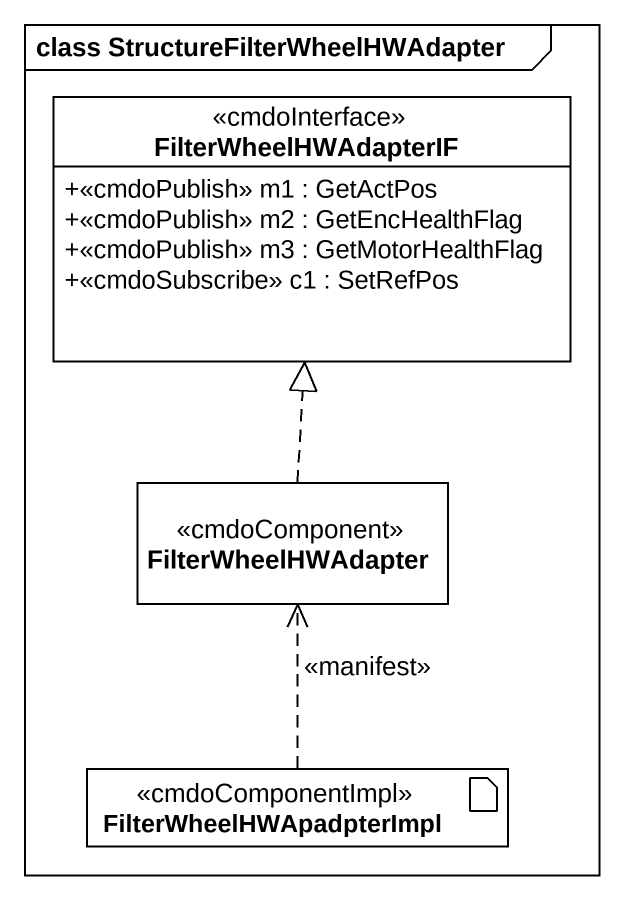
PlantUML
@startuml
mainframe class StructureFilterWheelHWAdapter
allowmixing
hide circle
hide empty members
skinparam classAttributeIconSize 0
interface FilterWheelHWAdapterIF <<cmdoInterface>> {
  +<<cmdoPublish>> m1 : GetActPos
  +<<cmdoPublish>> m2 : GetEncHealthFlag
  +<<cmdoPublish>> m3 : GetMotorHealthFlag
  +<<cmdoSubscribe>> c1 : SetRefPos
}
class FilterWheelHWAdapter <<cmdoComponent>>
artifact FilterWheelHWApadpterImpl <<cmdoComponentImpl>>
FilterWheelHWAdapter .up.|> FilterWheelHWAdapterIF
FilterWheelHWApadpterImpl .up.> FilterWheelHWAdapter : <<manifest>>
@enduml
